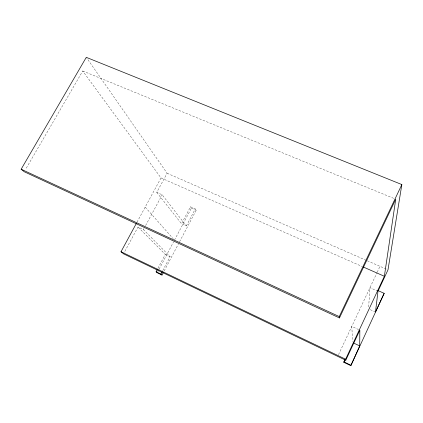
<?xml version="1.0" encoding="UTF-8"?>
<svg xmlns="http://www.w3.org/2000/svg" width="423" height="423" viewBox="0 0 423 423"><rect width="100%" height="100%" fill="white"/><g stroke="black" fill="none" stroke-linecap="round" stroke-linejoin="round"><path stroke-width="0.32" stroke-dasharray="2.12 1.59" d="M368.65 306.945L369.966 287.682L376.84 290.754M338.543 354.617L376.925 272.861M377.205 272.269L379.986 266.342M162.755 270.604L170.115 256.661L143.439 229.567L138.009 227.04L123.516 253.832M186.332 225.935L195.294 208.957L190.498 206.81L181.53 223.751L186.332 225.935L162.178 194.802L156.759 192.38L167.101 173.256L86.667 57.877M164.166 270.969L178.326 244.119M179.558 241.782L196.187 210.257L195.294 208.957M157.938 268.304L165.303 254.392L138.009 227.04M157.837 271.592L158.757 269.848M159.069 269.266L173.541 241.903M174.466 240.153L191.413 208.127L190.498 206.81M143.439 229.567L144.063 228.409M145.623 225.512L162.178 194.802M137.02 222.175L160.999 177.935L82.734 70.99L25.528 169.459M82.734 70.99L393.903 198.435M167.101 173.256L366.683 260.526M367.286 260.79L386.849 269.34M160.999 177.935L362.025 266.442M191.413 208.127L196.187 210.257M370.257 309.662L374.894 311.777M358.683 329.612L351.788 326.403L352.666 341.34M165.303 254.392L170.115 256.661M145.189 207.101L173.155 238.678M156.759 192.38L181.53 223.751"/><path stroke-width="0.63" d="M344.867 359.492L343.873 362.331L350.82 365.662L359.719 345.924L359.836 330.146L345.781 360.243L123.516 253.832L120.994 251.748L136.391 223.339M345.781 360.243L345.628 359.212L384.364 276.277L395.738 199.185L339.463 317.937L24.201 171.738L21.15 169.216L86.287 57.338L401.85 184.565L387.991 269.842L377.988 291.262L375.476 312.042L384.174 293.329L377.808 290.485M384.174 293.329L350.82 365.662M343.873 362.331L344.988 359.936M339.463 317.937L339.257 316.584L401.85 184.565M163.241 272.719L162.009 275.056L160.914 274.088L162.141 271.767M162.009 275.056L157.219 272.756L156.098 271.783L157.324 269.462M363.235 266.976L384.364 276.277M21.15 169.216L339.257 316.584M353.321 342.91L359.719 345.924M120.994 251.748L345.628 359.212M156.098 271.783L160.914 274.088M343.783 361.813L350.773 365.165"/></g></svg>
